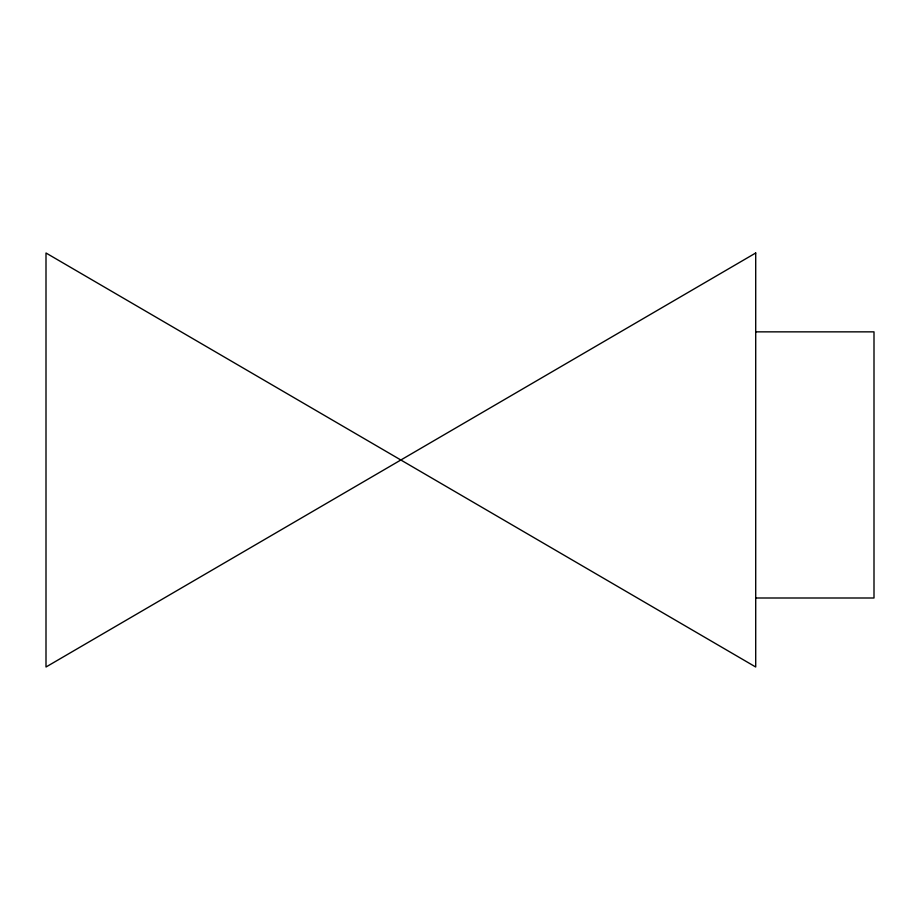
<?xml version="1.0" encoding="UTF-8"?>
<svg xmlns="http://www.w3.org/2000/svg" width="920" height="920" viewBox="0 0 920 920"><rect width="100%" height="100%" fill="white"/><g stroke="black" fill="none" stroke-linecap="round" stroke-linejoin="round"><path stroke-width="1.38" d="M755.711 331.855L874 331.855L874 598L755.711 598M755.711 253L46 667L46 253L755.711 667L755.711 253"/></g></svg>
